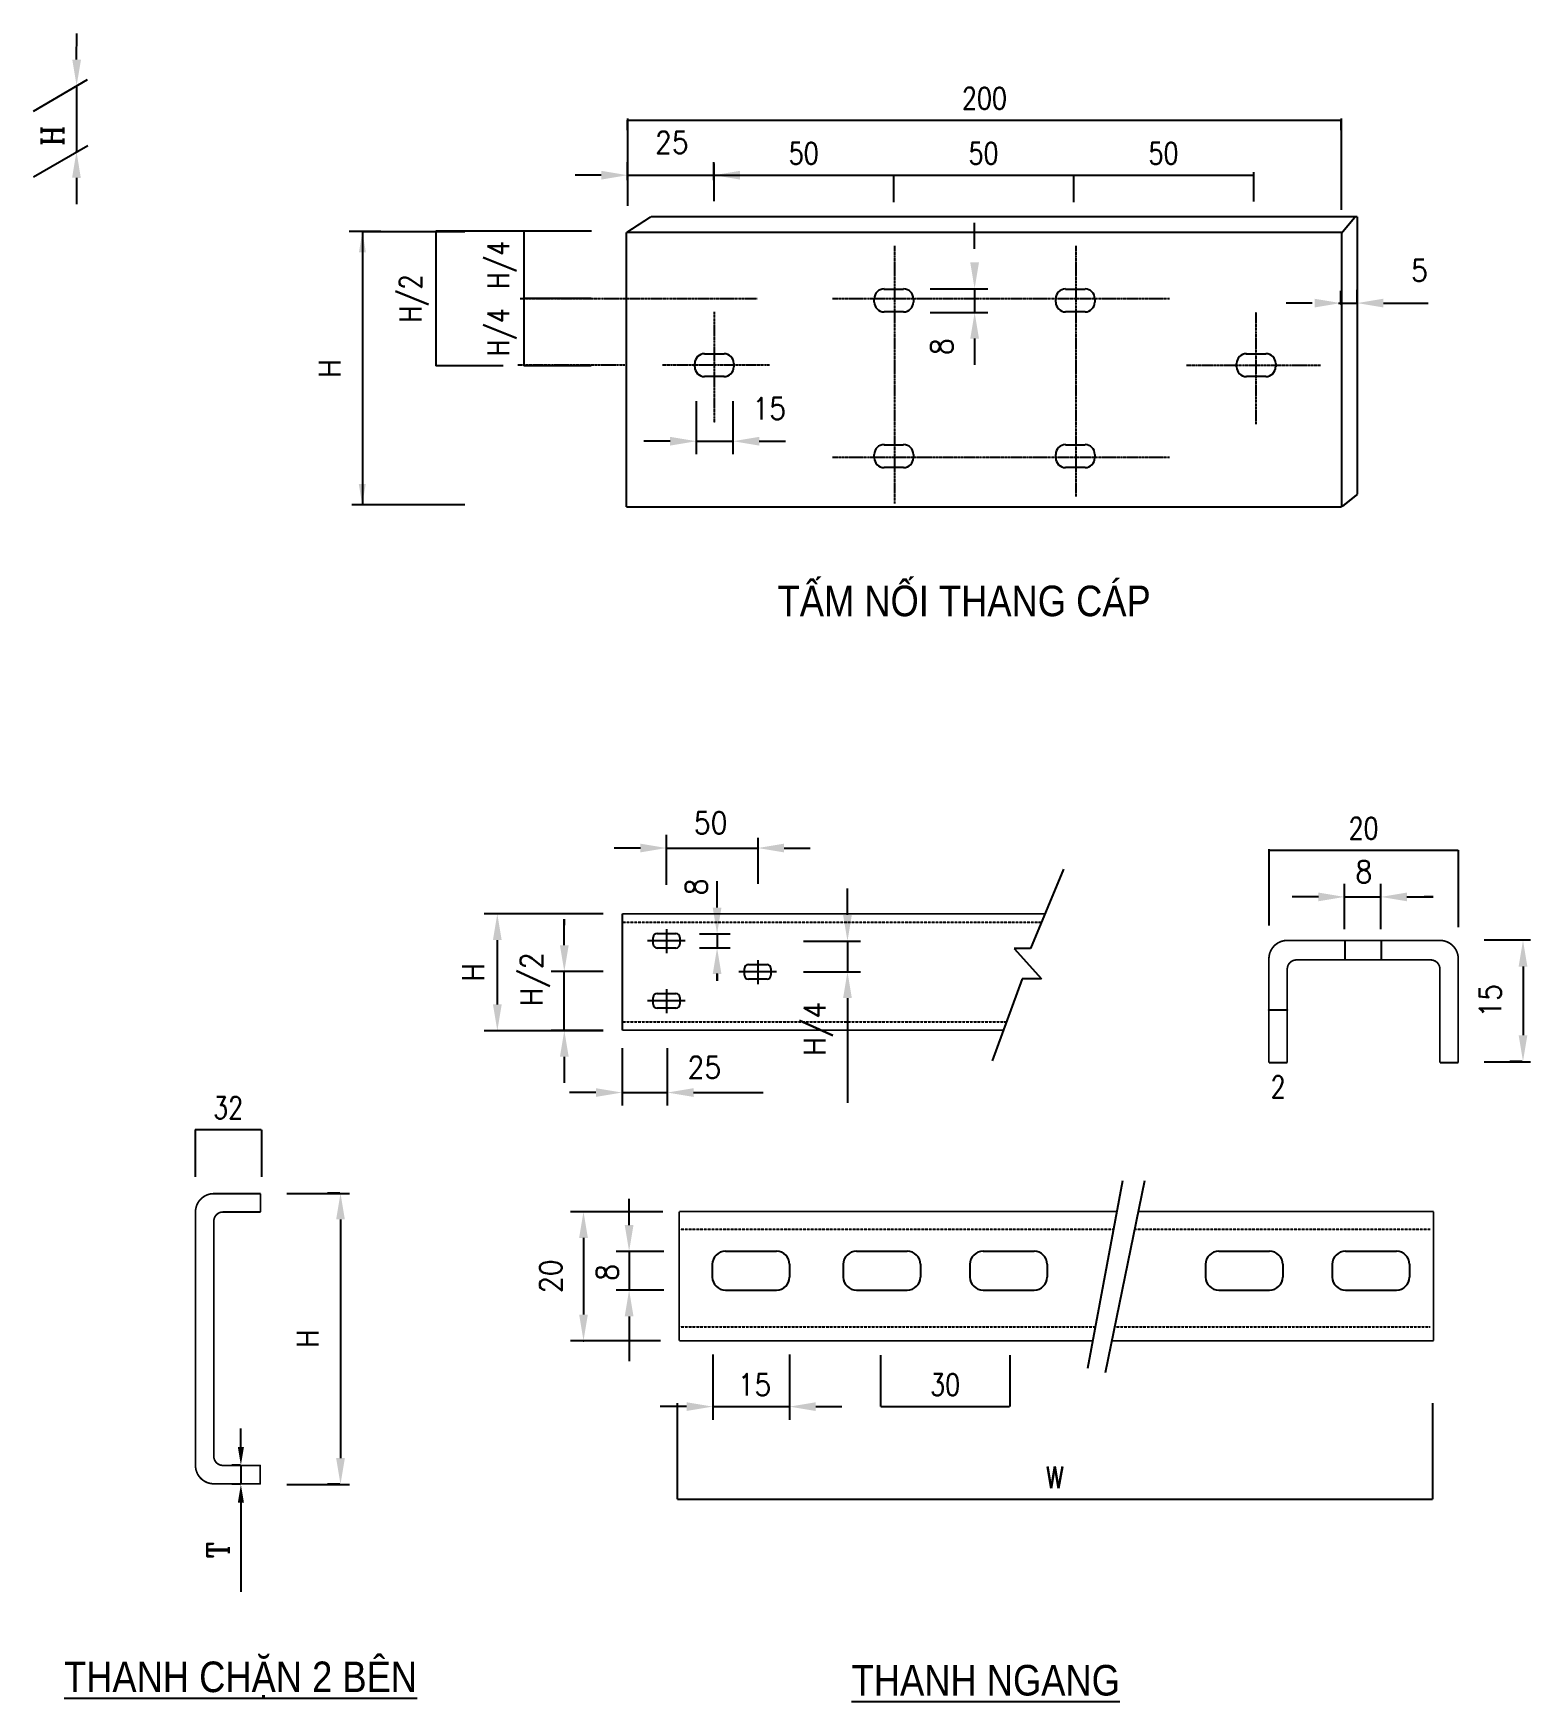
# Model space of a CAD drawing. Extents: x -5343388 to 7033982, y -486386 to 188356.
# Drawn here: x 483608 to 500747, y -76908 to -57811 of the extents above; entities that cross this region are included whole.
import ezdxf
from ezdxf.enums import TextEntityAlignment as Align

# ---------------------------------------------------------------- set-up
doc = ezdxf.new("R2010")
doc.units = 0
doc.header["$MEASUREMENT"] = 0
doc.linetypes.add('CENTER', pattern=[2, 1.25, -0.25, 0.25, -0.25])
doc.linetypes.add('DASHED', pattern=[0.75, 0.5, -0.25])
for name, color, linetype in [('BTEXT', 5, 'Continuous'), ('Dim', 9, 'Continuous'), ('E-Text @ 1', 3, 'Continuous'), ('TRAYS', 6, 'Continuous')]:
    doc.layers.add(name, color=color, linetype=linetype)
doc.styles.add('ROMANC', font='ROMANC.shx')
doc.styles.add('ROMANS', font='romans.shx', dxfattribs={"width": 0.8, "height": 250, "bigfont": 'vns.shx'})
doc.styles.add('TEXT1', font='', dxfattribs={"width": 0.85, "height": 200})
doc.styles.get('TEXT1').set_extended_font_data('.VnArialH')
doc.dimstyles.new('KT-ARROW', dxfattribs={"dimtxt": 2.5, "dimasz": 2, "dimexe": 1, "dimexo": 0.0625, "dimgap": 0.09, "dimtad": 0, "dimdec": 4, "dimzin": 0, "dimdsep": 46, "dimtxsty": 'ROMANS', "dimcen": 0.09, "dimadec": 0, "dimazin": 0, "dimtfac": 1, "dimtdec": 4, "dimtmove": 2, "dimatfit": 3, "dimfxl": 1, "dimtvp": 1, "dimtolj": 1, "dimtzin": 0, "dimarcsym": 0})

# ---------------------------------------------------------------- blocks, each defined once
blk = doc.blocks.new('*D185')
at = {"layer": 'DEFPOINTS', "color": 0, "transparency": 16777216}
for p in [(497751, -67162), (499919, -67162), (499919, -67162)]:
    blk.add_point(p, dxfattribs=at)
at = {"layer": 'Dim', "color": 0, "lineweight": -2, "transparency": 16777216}
for p, q in [((497751, -67162), (497751, -67161)), ((497753, -67162), (499917, -67162)), ((499919, -67162), (499919, -67161))]:
    blk.add_line(p, q, dxfattribs=at)
at = {"layer": 'Dim', "color": 0, "transparency": 16777216}
for points in [[(497753, -67161), (497753, -67162), (497751, -67162)], [(499917, -67161), (499917, -67162), (499919, -67162)]]:
    blk.add_solid(points, dxfattribs=at)
at = {"layer": 'Dim', "color": 0, "transparency": 16777216, "insert": (498835, -66912), "char_height": 250, "attachment_point": 5, "style": 'ROMANS'}
blk.add_mtext('\\A1;20', dxfattribs=at)
blk = doc.blocks.new('*D186')
at = {"layer": 'DEFPOINTS', "color": 0, "transparency": 16777216}
for p in [(497751, -68991), (497751, -68991), (497963, -68991)]:
    blk.add_point(p, dxfattribs=at)
at = {"layer": 'Dim', "color": 0, "lineweight": -2, "transparency": 16777216}
for p, q in [((497751, -68991), (497751, -68990)), ((497961, -68991), (497753, -68991)), ((497963, -68991), (497963, -68990))]:
    blk.add_line(p, q, dxfattribs=at)
at = {"layer": 'Dim', "color": 0, "transparency": 16777216}
for points in [[(497753, -68991), (497753, -68991), (497751, -68991)], [(497961, -68991), (497961, -68991), (497963, -68991)]]:
    blk.add_solid(points, dxfattribs=at)
at = {"layer": 'Dim', "color": 0, "transparency": 16777216, "insert": (497857, -69871), "char_height": 250, "attachment_point": 5, "style": 'ROMANS'}
blk.add_mtext('\\A1;2', dxfattribs=at)
blk = doc.blocks.new('*D187')
at = {"layer": 'DEFPOINTS', "color": 0, "transparency": 16777216}
for p in [(485458, -70360), (486218, -70360), (486218, -70360)]:
    blk.add_point(p, dxfattribs=at)
at = {"layer": 'Dim', "color": 0, "lineweight": -2, "transparency": 16777216}
for p, q in [((485458, -70360), (485458, -70359)), ((485460, -70360), (486216, -70360)), ((486218, -70360), (486218, -70359))]:
    blk.add_line(p, q, dxfattribs=at)
at = {"layer": 'Dim', "color": 0, "transparency": 16777216}
for points in [[(485460, -70360), (485460, -70360), (485458, -70360)], [(486216, -70360), (486216, -70360), (486218, -70360)]]:
    blk.add_solid(points, dxfattribs=at)
at = {"layer": 'Dim', "color": 0, "transparency": 16777216, "insert": (485838, -70110), "char_height": 250, "attachment_point": 5, "style": 'ROMANS'}
blk.add_mtext('\\A1;32', dxfattribs=at)
blk = doc.blocks.new('*D191')
at = {"color": 0, "linetype": 'ByBlock', "lineweight": -2, "transparency": 16777216}
for p, q in [((493306, -72941), (493306, -73530)), ((494784, -72941), (494784, -73530)), ((493308, -73529), (494782, -73529))]:
    blk.add_line(p, q, dxfattribs=at)
at = {"color": 0, "linetype": 'ByBlock', "transparency": 16777216}
for points in [[(493308, -73529), (493308, -73530), (493306, -73529)], [(494782, -73529), (494782, -73530), (494784, -73529)]]:
    blk.add_solid(points, dxfattribs=at)
at = {"layer": 'DEFPOINTS', "color": 0, "linetype": 'ByBlock', "transparency": 16777216}
for p in [(493306, -72941), (494784, -72941), (494784, -73529)]:
    blk.add_point(p, dxfattribs=at)
at = {"color": 0, "linetype": 'ByBlock', "transparency": 16777216, "insert": (494045, -73279), "char_height": 250, "attachment_point": 5, "style": 'ROMANS'}
blk.add_mtext('\\A1;30', dxfattribs=at)
blk = doc.blocks.new('*D192')
at = {"layer": 'DEFPOINTS', "color": 0, "transparency": 16777216}
for p in [(490978, -73492), (499624, -73492), (499624, -74591)]:
    blk.add_point(p, dxfattribs=at)
at = {"layer": 'TRAYS', "color": 0, "lineweight": -2, "transparency": 16777216}
for p, q in [((490978, -73492), (490978, -74592)), ((499624, -73492), (499624, -74592)), ((490980, -74591), (499622, -74591))]:
    blk.add_line(p, q, dxfattribs=at)
at = {"layer": 'TRAYS', "color": 0, "transparency": 16777216}
for points in [[(490980, -74591), (490980, -74592), (490978, -74591)], [(499622, -74591), (499622, -74592), (499624, -74591)]]:
    blk.add_solid(points, dxfattribs=at)
at = {"layer": 'TRAYS', "color": 0, "transparency": 16777216, "insert": (495301, -74341), "char_height": 250, "attachment_point": 5, "style": 'ROMANS'}
blk.add_mtext('\\A1;W', dxfattribs=at)
blk = doc.blocks.new('*D196')
at = {"layer": 'BTEXT', "color": 0, "lineweight": -2, "transparency": 16777216}
for p, q in [((490411, -58920), (490411, -58803)), ((490413, -58804), (498578, -58804)), ((498580, -58920), (498580, -58803))]:
    blk.add_line(p, q, dxfattribs=at)
at = {"layer": 'BTEXT', "color": 0, "transparency": 16777216}
for points in [[(490413, -58804), (490413, -58805), (490411, -58804)], [(498578, -58804), (498578, -58805), (498580, -58804)]]:
    blk.add_solid(points, dxfattribs=at)
at = {"layer": 'DEFPOINTS', "color": 0, "transparency": 16777216}
for p in [(498580, -58804), (490411, -58920), (498580, -58920)]:
    blk.add_point(p, dxfattribs=at)
at = {"layer": 'BTEXT', "color": 0, "transparency": 16777216, "insert": (494495, -58554), "char_height": 250, "attachment_point": 5, "style": 'ROMANS'}
blk.add_mtext('\\A1;200', dxfattribs=at)
blk = doc.blocks.new('*D197')
at = {"layer": 'BTEXT', "color": 0, "lineweight": -2, "transparency": 16777216}
for p, q in [((491396, -59435), (491396, -59434)), ((491398, -59435), (493454, -59435)), ((493456, -59435), (493456, -59434))]:
    blk.add_line(p, q, dxfattribs=at)
at = {"layer": 'BTEXT', "color": 0, "transparency": 16777216}
for points in [[(491398, -59434), (491398, -59435), (491396, -59435)], [(493454, -59434), (493454, -59435), (493456, -59435)]]:
    blk.add_solid(points, dxfattribs=at)
at = {"layer": 'DEFPOINTS', "color": 0, "transparency": 16777216}
for p in [(491396, -59435), (493456, -59435), (493456, -59435)]:
    blk.add_point(p, dxfattribs=at)
at = {"layer": 'BTEXT', "color": 0, "transparency": 16777216, "insert": (492426, -59185), "char_height": 250, "attachment_point": 5, "style": 'ROMANS'}
blk.add_mtext('\\A1;50', dxfattribs=at)
blk = doc.blocks.new('*D198')
at = {"layer": 'BTEXT', "color": 0, "lineweight": -2, "transparency": 16777216}
for p, q in [((493456, -59435), (493456, -59434)), ((493458, -59435), (495513, -59435)), ((495515, -59435), (495515, -59434))]:
    blk.add_line(p, q, dxfattribs=at)
at = {"layer": 'BTEXT', "color": 0, "transparency": 16777216}
for points in [[(493458, -59434), (493458, -59435), (493456, -59435)], [(495513, -59434), (495513, -59435), (495515, -59435)]]:
    blk.add_solid(points, dxfattribs=at)
at = {"layer": 'DEFPOINTS', "color": 0, "transparency": 16777216}
for p in [(493456, -59435), (495515, -59435), (495515, -59435)]:
    blk.add_point(p, dxfattribs=at)
at = {"layer": 'BTEXT', "color": 0, "transparency": 16777216, "insert": (494485, -59185), "char_height": 250, "attachment_point": 5, "style": 'ROMANS'}
blk.add_mtext('\\A1;50', dxfattribs=at)
blk = doc.blocks.new('*D199')
at = {"layer": 'BTEXT', "color": 0, "lineweight": -2, "transparency": 16777216}
for p, q in [((495515, -59435), (495515, -59434)), ((495517, -59435), (497573, -59435)), ((497575, -59435), (497575, -59434))]:
    blk.add_line(p, q, dxfattribs=at)
at = {"layer": 'BTEXT', "color": 0, "transparency": 16777216}
for points in [[(495517, -59434), (495517, -59435), (495515, -59435)], [(497573, -59434), (497573, -59435), (497575, -59435)]]:
    blk.add_solid(points, dxfattribs=at)
at = {"layer": 'DEFPOINTS', "color": 0, "transparency": 16777216}
for p in [(495515, -59435), (497575, -59435), (497575, -59435)]:
    blk.add_point(p, dxfattribs=at)
at = {"layer": 'BTEXT', "color": 0, "transparency": 16777216, "insert": (496545, -59185), "char_height": 250, "attachment_point": 5, "style": 'ROMANS'}
blk.add_mtext('\\A1;50', dxfattribs=at)
blk = doc.blocks.new('*D200')
at = {"color": 0, "linetype": 'ByBlock', "lineweight": -2, "transparency": 16777216}
for p, q in [((489998, -60075), (488215, -60075)), ((488216, -60077), (488216, -61615)), ((488987, -61617), (488215, -61617))]:
    blk.add_line(p, q, dxfattribs=at)
at = {"color": 0, "linetype": 'ByBlock', "transparency": 16777216}
for points in [[(488216, -60077), (488217, -60077), (488216, -60075)], [(488216, -61615), (488217, -61615), (488216, -61617)]]:
    blk.add_solid(points, dxfattribs=at)
at = {"layer": 'DEFPOINTS', "color": 0, "linetype": 'ByBlock', "transparency": 16777216}
for p in [(489998, -60075), (488216, -61617), (488987, -61617)]:
    blk.add_point(p, dxfattribs=at)
at = {"color": 0, "linetype": 'ByBlock', "transparency": 16777216, "insert": (487966, -60846), "char_height": 250, "attachment_point": 5, "rotation": 90, "style": 'ROMANS'}
blk.add_mtext('\\A1;H/2', dxfattribs=at)
blk = doc.blocks.new('*D201')
at = {"color": 0, "linetype": 'ByBlock', "lineweight": -2, "transparency": 16777216}
for p, q in [((489994, -60846), (489222, -60846)), ((489223, -60848), (489223, -61615)), ((489994, -61617), (489222, -61617))]:
    blk.add_line(p, q, dxfattribs=at)
at = {"color": 0, "linetype": 'ByBlock', "transparency": 16777216}
for points in [[(489223, -60848), (489223, -60848), (489223, -60846)], [(489223, -61615), (489223, -61615), (489223, -61617)]]:
    blk.add_solid(points, dxfattribs=at)
at = {"layer": 'DEFPOINTS', "color": 0, "linetype": 'ByBlock', "transparency": 16777216}
for p in [(489994, -60846), (489223, -61617), (489994, -61617)]:
    blk.add_point(p, dxfattribs=at)
at = {"color": 0, "linetype": 'ByBlock', "transparency": 16777216, "insert": (488973, -61232), "char_height": 250, "attachment_point": 5, "rotation": 90, "style": 'ROMANS'}
blk.add_mtext('\\A1;H/4', dxfattribs=at)
blk = doc.blocks.new('*D202')
at = {"color": 0, "linetype": 'ByBlock', "lineweight": -2, "transparency": 16777216}
for p, q in [((489994, -60075), (489222, -60075)), ((489223, -60077), (489223, -60844)), ((489994, -60846), (489222, -60846))]:
    blk.add_line(p, q, dxfattribs=at)
at = {"color": 0, "linetype": 'ByBlock', "transparency": 16777216}
for points in [[(489223, -60077), (489223, -60077), (489223, -60075)], [(489223, -60844), (489223, -60844), (489223, -60846)]]:
    blk.add_solid(points, dxfattribs=at)
at = {"layer": 'DEFPOINTS', "color": 0, "linetype": 'ByBlock', "transparency": 16777216}
for p in [(489994, -60075), (489223, -60846), (489994, -60846)]:
    blk.add_point(p, dxfattribs=at)
at = {"color": 0, "linetype": 'ByBlock', "transparency": 16777216, "insert": (488973, -60461), "char_height": 250, "attachment_point": 5, "rotation": 90, "style": 'ROMANS'}
blk.add_mtext('\\A1;H/4', dxfattribs=at)

msp = doc.modelspace()

# ---------------------------------------------------------------- linework, layer by layer
at = {"color": 7, "linetype": 'ByBlock'}
for p, q in [((484103.72967, -58111.0642), (484104.24669, -57811.06465)), ((484103.21264, -58411.06376), (484101.9136, -59164.81376)), ((490409.16002, -59491.21388), (490409.16002, -59284.58888)), ((491396.16002, -59491.21388), (491396.16002, -59284.58888)), ((484101.39657, -59464.81331), (484100.87954, -59764.81287)), ((490109.16002, -59434.58888), (489809.16002, -59434.58888)), ((490409.16002, -59434.58888), (491396.16002, -59434.58888)), ((491696.16002, -59434.58888), (491996.16002, -59434.58888)), ((491996.16002, -59434.58888), (492616.80287, -59434.58888))]:
    msp.add_line(p, q, dxfattribs=at)
at = {"color": 0, "linetype": 'ByBlock'}
for p, q in [((487585.61151, -60078.17374), (487224.89766, -60078.17374)), ((487374.89766, -60078.17374), (487374.89766, -63204.17374)), ((487388.39766, -60078.17374), (488547.89766, -60078.17374)), ((488901.52266, -60076.67374), (488760.89766, -60076.67374)), ((494382.66002, -60279.17374), (494382.66002, -59979.17374)), ((493873.03502, -60733.67374), (494532.66002, -60733.67374)), ((494382.66002, -60733.67374), (494382.66002, -61005.17374)), ((498248.16002, -60898.67374), (497948.16002, -60898.67374)), ((498548.16002, -60898.67374), (498761.16002, -60898.67374)), ((498573.06753, -60897.59564), (498573.06753, -60756.97064)), ((498761.16002, -60889.29874), (498761.16002, -60748.67374)), ((499061.16002, -60898.67374), (499361.16002, -60898.67374)), ((499361.16002, -60898.67374), (499574.66002, -60898.67374)), ((493873.03502, -61005.17374), (494532.66002, -61005.17374)), ((494382.66002, -61305.17374), (494382.66002, -61605.17374)), ((491196.66002, -62019.54874), (491196.66002, -62629.67374)), ((491616.66002, -62019.54874), (491616.66002, -62629.67374)), ((490896.66002, -62479.67374), (490596.66002, -62479.67374)), ((491196.66002, -62479.67374), (491616.66002, -62479.67374)), ((491916.66002, -62479.67374), (492216.66002, -62479.67374)), ((487365.52266, -63208.67374), (487253.02266, -63208.67374)), ((487334.39766, -63204.17374), (488547.89766, -63204.17374)), ((490857.11038, -67556.25339), (490857.11038, -66986.62839)), ((491901.11038, -67018.50339), (491901.11038, -67546.12839)), ((490557.11038, -67136.62839), (490257.11038, -67136.62839)), ((490857.11038, -67136.62839), (491901.11038, -67136.62839)), ((492201.11038, -67136.62839), (492501.11038, -67136.62839)), ((491434.61038, -67817.62839), (491434.61038, -67517.62839)), ((492927.11038, -67901.62839), (492927.11038, -67601.62839)), ((498617.29359, -68066.25339), (498617.29359, -67546.12839)), ((499031.29359, -68066.25339), (499031.29359, -67546.12839)), ((498317.29359, -67696.12839), (498017.29359, -67696.12839)), ((498617.29359, -67696.12839), (499031.29359, -67696.12839)), ((499331.29359, -67696.12839), (499631.29359, -67696.12839)), ((499631.29359, -67696.12839), (499528.29359, -67696.12839)), ((490131.11038, -67889.62839), (488769.11038, -67889.62839)), ((489685.61038, -68249.62839), (489685.61038, -67949.62839)), ((489685.61038, -67949.62839), (489685.61038, -68020.19981)), ((491233.98538, -68117.62839), (491584.61038, -68117.62839)), ((491434.61038, -68117.62839), (491434.61038, -68278.12839)), ((488919.11038, -68189.62839), (488919.11038, -68927.62839)), ((491233.98538, -68278.12839), (491584.61038, -68278.12839)), ((492424.98538, -68201.62839), (493077.11038, -68201.62839)), ((492927.11038, -68201.62839), (492927.11038, -68554.12839)), ((500650.46859, -68193.07839), (500509.84359, -68193.07839)), ((490131.11038, -68549.62839), (489535.61038, -68549.62839)), ((489685.61038, -69226.12839), (489685.61038, -68549.62839)), ((492424.98538, -68554.12839), (493077.11038, -68554.12839)), ((500659.84359, -68493.07839), (500659.84359, -69278.77839)), ((491434.61038, -68656.12839), (491434.61038, -68574.12839)), ((491434.61038, -68578.12839), (491434.61038, -68656.12839)), ((492927.11038, -68854.12839), (492927.11038, -69154.12839)), ((490131.11038, -69227.62839), (488769.11038, -69227.62839)), ((490131.11038, -69226.12839), (489535.61038, -69226.12839)), ((492927.11038, -69154.12839), (492927.11038, -70053.34267)), ((490347.11038, -69427.50339), (490347.11038, -70085.62839)), ((490864.61038, -69427.50339), (490864.61038, -70085.62839)), ((489685.61038, -69526.12839), (489685.61038, -69826.12839)), ((500650.46859, -69578.77839), (500509.84359, -69578.77839)), ((490047.11038, -69935.62839), (489747.11038, -69935.62839)), ((490347.11038, -69935.62839), (490864.61038, -69935.62839)), ((491164.61038, -69935.62839), (491464.61038, -69935.62839)), ((491464.61038, -69935.62839), (491963.82466, -69935.62839)), ((487114.53814, -71088.74287), (486973.91314, -71088.74287)), ((490427.56585, -71453.39193), (490427.56585, -71153.39193)), ((487123.91314, -71388.74287), (487123.91314, -74119.34287)), ((490814.19085, -71300.39193), (489755.56585, -71300.39193)), ((489905.56585, -71600.39193), (489905.56585, -72476.39193)), ((490824.69085, -71753.39193), (490277.56585, -71753.39193)), ((490427.56585, -71753.39193), (490427.56585, -72197.39193)), ((490824.69085, -72197.39193), (490277.56585, -72197.39193)), ((490427.56585, -72497.39193), (490427.56585, -72797.39193)), ((490785.69085, -72776.39193), (489755.56585, -72776.39193)), ((490427.56585, -72797.39193), (490427.56585, -73010.89193)), ((491384.56585, -72932.76693), (491384.56585, -73680.89193)), ((492263.56585, -72932.76693), (492263.56585, -73680.89193)), ((491084.56585, -73530.89193), (490784.56585, -73530.89193)), ((491384.56585, -73530.89193), (492263.56585, -73530.89193)), ((492563.56585, -73530.89193), (492863.56585, -73530.89193)), ((485983.61314, -73991.99287), (485983.61314, -73781.99287)), ((487114.53814, -74419.34287), (486973.91314, -74419.34287)), ((485983.61314, -74630.39287), (485983.61314, -74840.39287)), ((485983.61314, -74840.39287), (485983.61314, -75649.84287))]:
    msp.add_line(p, q, dxfattribs=at)
at = {"color": 6, "linetype": 'ByBlock'}
for p, q in [((485977.05064, -74201.99287), (485878.61314, -74201.99287)), ((485983.61314, -74201.99287), (485983.61314, -74420.39287)), ((485977.05064, -74420.39287), (485878.61314, -74420.39287))]:
    msp.add_line(p, q, dxfattribs=at)
at = {"color": 7, "linetype": 'ByBlock'}
msp.add_point((484101.9136, -59164.81376), dxfattribs=at)
at = {"color": 0, "linetype": 'ByBlock'}
for p in [(498573.06753, -60906.97064), (498761.16002, -60898.67374), (498761.16002, -60898.67374), (489905.56585, -72776.39193)]:
    msp.add_point(p, dxfattribs=at)
at = {"color": 7, "linetype": 'ByBlock'}
for points in [[(484053.72974, -58110.97803), (484153.72959, -58111.15038), (484103.21264, -58411.06376)], [(484051.39664, -59464.72714), (484151.39649, -59464.89948), (484101.9136, -59164.81376)], [(490109.16002, -59384.58888), (490109.16002, -59484.58888), (490409.16002, -59434.58888)], [(491696.16002, -59384.58888), (491696.16002, -59484.58888), (491396.16002, -59434.58888)]]:
    msp.add_solid(points, dxfattribs=at)
at = {"color": 0, "linetype": 'ByBlock'}
for points in [[(487334.89766, -60318.17374), (487414.89766, -60318.17374), (487374.89766, -60078.17374)], [(494332.66002, -60433.67374), (494432.66002, -60433.67374), (494382.66002, -60733.67374)], [(498273.06753, -60848.67374), (498273.06753, -60948.67374), (498573.06753, -60898.67374)], [(499061.16002, -60848.67374), (499061.16002, -60948.67374), (498761.16002, -60898.67374)], [(494332.66002, -61305.17374), (494432.66002, -61305.17374), (494382.66002, -61005.17374)], [(490896.66002, -62429.67374), (490896.66002, -62529.67374), (491196.66002, -62479.67374)], [(491916.66002, -62429.67374), (491916.66002, -62529.67374), (491616.66002, -62479.67374)], [(487333.02266, -62968.67374), (487413.02266, -62968.67374), (487373.02266, -63208.67374)], [(490557.11038, -67086.62839), (490557.11038, -67186.62839), (490857.11038, -67136.62839)], [(492201.11038, -67086.62839), (492201.11038, -67186.62839), (491901.11038, -67136.62839)], [(498317.29359, -67646.12839), (498317.29359, -67746.12839), (498617.29359, -67696.12839)], [(499331.29359, -67646.12839), (499331.29359, -67746.12839), (499031.29359, -67696.12839)], [(488869.11038, -68189.62839), (488969.11038, -68189.62839), (488919.11038, -67889.62839)], [(491384.61038, -67817.62839), (491484.61038, -67817.62839), (491434.61038, -68117.62839)], [(492877.11038, -67901.62839), (492977.11038, -67901.62839), (492927.11038, -68201.62839)], [(489635.61038, -68249.62839), (489735.61038, -68249.62839), (489685.61038, -68549.62839)], [(491384.61038, -68578.12839), (491484.61038, -68578.12839), (491434.61038, -68278.12839)], [(500609.84359, -68493.07839), (500709.84359, -68493.07839), (500659.84359, -68193.07839)], [(492877.11038, -68854.12839), (492977.11038, -68854.12839), (492927.11038, -68554.12839)], [(488869.11038, -68927.62839), (488969.11038, -68927.62839), (488919.11038, -69227.62839)], [(489635.61038, -69526.12839), (489735.61038, -69526.12839), (489685.61038, -69226.12839)], [(500609.84359, -69278.77839), (500709.84359, -69278.77839), (500659.84359, -69578.77839)], [(490047.11038, -69885.62839), (490047.11038, -69985.62839), (490347.11038, -69935.62839)], [(491164.61038, -69885.62839), (491164.61038, -69985.62839), (490864.61038, -69935.62839)], [(487073.91314, -71388.74287), (487173.91314, -71388.74287), (487123.91314, -71088.74287)], [(489855.56585, -71600.39193), (489955.56585, -71600.39193), (489905.56585, -71300.39193)], [(490377.56585, -71453.39193), (490477.56585, -71453.39193), (490427.56585, -71753.39193)], [(490377.56585, -72497.39193), (490477.56585, -72497.39193), (490427.56585, -72197.39193)], [(489855.56585, -72476.39193), (489955.56585, -72476.39193), (489905.56585, -72776.39193)], [(491084.56585, -73480.89193), (491084.56585, -73580.89193), (491384.56585, -73530.89193)], [(492563.56585, -73480.89193), (492563.56585, -73580.89193), (492263.56585, -73530.89193)], [(485948.61314, -73991.99287), (486018.61314, -73991.99287), (485983.61314, -74201.99287)], [(487073.91314, -74119.34287), (487173.91314, -74119.34287), (487123.91314, -74419.34287)], [(485948.61314, -74630.39287), (486018.61314, -74630.39287), (485983.61314, -74420.39287)]]:
    msp.add_solid(points, dxfattribs=at)
at = {"layer": 'BTEXT', "color": 7}
for p, q in [((490410.66002, -58786.3653), (490410.66002, -59784.11385)), ((498579.66002, -58785.86341), (498579.66002, -59829.86341)), ((491396.16002, -59302.58888), (491396.16002, -59730.08888)), ((493455.66002, -59433.08888), (493455.66002, -59743.58888)), ((495515.16002, -59433.08888), (495515.16002, -59743.58888)), ((497576.16002, -59400.08888), (497576.16002, -59736.08888))]:
    msp.add_line(p, q, dxfattribs=at)
at = {"layer": 'Dim'}
for p, q in [((497751.34359, -67151.32839), (497751.34359, -68024.02839)), ((499918.54359, -67161.82839), (499918.54359, -68042.02839)), ((500746.99359, -68193.07839), (500216.74359, -68193.07839)), ((500746.99359, -69588.22839), (500216.74359, -69588.22839)), ((485458.61314, -70361.09287), (485458.61314, -70901.84287)), ((486218.81314, -70361.09287), (486218.81314, -70901.84287)), ((486510.71314, -71091.89287), (487226.81314, -71091.89287)), ((486510.71314, -74421.44287), (487226.81314, -74421.44287))]:
    msp.add_line(p, q, dxfattribs=at)
at = {"layer": 'Dim', "color": 6, "const_width": 19.5}
for points in [[(497961.34359, -68194.12839, 0.4142135624), (497751.34359, -68404.12839, 0.4142135624)], [(499918.54359, -68404.12839, 0.4142135624), (499708.54359, -68194.12839, 0.4142135624)], [(498066.34359, -68417.77839, 0.4142135624), (497961.34359, -68522.77839, 0.4142135624)], [(499708.54359, -68522.77839, 0.4142135624), (499603.54359, -68417.77839, 0.4142135624)], [(485673.86314, -71092.94287, 0.4142135624), (485463.86314, -71302.94287, 0.4142135624)], [(485778.86314, -71302.94287, 0.4142135624), (485673.86314, -71407.94287, 0.4142135624)], [(485673.86314, -74099.09287, 0.4142135624), (485778.86314, -74204.09287, 0.4142135624)], [(485463.86314, -74204.09287, 0.4142135624), (485673.86314, -74414.09287, 0.4142135624)]]:
    msp.add_lwpolyline(points, format="xyb", dxfattribs=at)
for points in [[(497961.34359, -68194.12839), (499708.54359, -68194.12839)], [(497751.34359, -68404.12839), (497751.34359, -69593.62839)], [(497961.34359, -68522.77839), (497961.34359, -69593.62839)], [(499603.54359, -68417.77839), (498066.34359, -68417.77839)], [(499708.54359, -68522.77839), (499708.54359, -69593.62839)], [(499918.54359, -68404.12839), (499918.54359, -69593.62839)], [(499919.59359, -68416.72839), (499919.59359, -68417.77839)], [(497751.34359, -69593.62839), (497961.34359, -69593.62839)], [(499708.54359, -69593.62839), (499918.54359, -69593.62839)], [(486210.41314, -71092.94287), (485673.86314, -71092.94287)], [(486209.36314, -71092.94287), (486209.36314, -71303.99287)], [(485463.86314, -71302.94287), (485463.86314, -74204.09287)], [(485673.86314, -71407.94287), (485673.86314, -74099.09287)], [(486210.41314, -71302.94287), (485778.86314, -71302.94287)], [(485778.86314, -74204.09287), (486210.41314, -74204.09287)], [(486203.06314, -74199.89287), (486203.06314, -74419.34287)], [(485673.86314, -74414.09287), (486210.41314, -74414.09287)]]:
    msp.add_lwpolyline(points, dxfattribs=at)
at = {"layer": 'TRAYS', "color": 7}
for p, q in [((483608.27912, -58701.31376), (484229.21933, -58339.81376)), ((483609.57815, -59455.06376), (484230.51837, -59093.56376))]:
    msp.add_line(p, q, dxfattribs=at)
at = {"layer": 'TRAYS', "color": 8, "linetype": 'CENTER'}
for p, q in [((493464.66002, -60244.67374), (493464.66002, -63192.17374)), ((495540.66002, -60244.67374), (495540.66002, -63111.17374)), ((489180.35302, -60846.17374), (491893.6298, -60846.17374)), ((492755.16002, -60846.17374), (496611.66002, -60846.17374)), ((491402.16002, -60997.67374), (491402.16002, -62269.67374)), ((497601.66002, -61000.67374), (497601.66002, -62284.67374)), ((489152.01779, -61606.67374), (490377.51779, -61606.67374)), ((490808.16002, -61606.67374), (492033.66002, -61606.67374)), ((496809.66002, -61609.67374), (498342.66002, -61609.67374)), ((492755.16002, -62664.17374), (496611.66002, -62664.17374))]:
    msp.add_line(p, q, dxfattribs=at)
at = {"layer": 'TRAYS'}
for p, q in [((493233.66002, -60886.67374), (493233.66002, -60849.17374)), ((493343.91002, -60737.42374), (493569.66002, -60737.42374)), ((493681.41002, -60849.17374), (493681.41002, -60886.67374)), ((495311.16002, -60886.67374), (495311.16002, -60849.17374)), ((495421.41002, -60737.42374), (495647.16002, -60737.42374)), ((495758.91002, -60849.17374), (495758.91002, -60886.67374)), ((493568.91002, -60999.17374), (493346.16002, -60999.17374)), ((495646.41002, -60999.17374), (495423.66002, -60999.17374)), ((491288.91002, -61478.42374), (491514.66002, -61478.42374)), ((497491.41002, -61478.42374), (497717.16002, -61478.42374)), ((491178.66002, -61627.67374), (491178.66002, -61590.17374)), ((491626.41002, -61590.17374), (491626.41002, -61627.67374)), ((497381.16002, -61627.67374), (497381.16002, -61590.17374)), ((497828.91002, -61590.17374), (497828.91002, -61627.67374)), ((491513.91002, -61740.17374), (491291.16002, -61740.17374)), ((497716.41002, -61740.17374), (497493.66002, -61740.17374)), ((493233.66002, -62668.67374), (493233.66002, -62631.17374)), ((493343.91002, -62519.42374), (493569.66002, -62519.42374)), ((493681.41002, -62631.17374), (493681.41002, -62668.67374)), ((495311.16002, -62668.67374), (495311.16002, -62631.17374)), ((495421.41002, -62519.42374), (495647.16002, -62519.42374)), ((495758.91002, -62631.17374), (495758.91002, -62668.67374)), ((493568.91002, -62781.17374), (493346.16002, -62781.17374)), ((495646.41002, -62781.17374), (495423.66002, -62781.17374)), ((490704.11038, -68237.62839), (490704.11038, -68159.62839)), ((490749.11038, -68114.62839), (490962.11038, -68114.62839)), ((490855.61038, -68063.62839), (490855.61038, -68341.12839)), ((491007.11038, -68159.62839), (491007.11038, -68237.62839)), ((490639.61038, -68194.12839), (491070.11038, -68194.12839)), ((490962.11038, -68282.62839), (490749.11038, -68282.62839)), ((498618.79359, -68189.62839), (498618.79359, -68423.62839)), ((499034.29359, -68189.62839), (499034.29359, -68423.62839)), ((491683.61038, -68549.62839), (492114.11038, -68549.62839)), ((491748.11038, -68593.12839), (491748.11038, -68515.12839)), ((491793.11038, -68470.12839), (492006.11038, -68470.12839)), ((491899.61038, -68419.12839), (491899.61038, -68696.62839)), ((492051.11038, -68515.12839), (492051.11038, -68593.12839)), ((492006.11038, -68638.12839), (491793.11038, -68638.12839)), ((490639.61038, -68881.12839), (491070.11038, -68881.12839)), ((490704.11038, -68924.62839), (490704.11038, -68846.62839)), ((490749.11038, -68801.62839), (490962.11038, -68801.62839)), ((490855.61038, -68750.62839), (490855.61038, -69028.12839)), ((491007.11038, -68846.62839), (491007.11038, -68924.62839)), ((490962.11038, -68969.62839), (490749.11038, -68969.62839)), ((491530.06585, -71751.89193), (492113.56585, -71751.89193)), ((493028.56585, -71751.89193), (493612.06585, -71751.89193)), ((494479.06585, -71751.89193), (495062.56585, -71751.89193)), ((497176.06585, -71751.89193), (497759.56585, -71751.89193)), ((498626.56585, -71751.89193), (499210.06585, -71751.89193)), ((491380.06585, -71901.89193), (491380.06585, -72047.39193)), ((492263.56585, -71901.89193), (492263.56585, -72047.39193)), ((492878.56585, -71901.89193), (492878.56585, -72047.39193)), ((493762.06585, -71901.89193), (493762.06585, -72047.39193)), ((494329.06585, -71901.89193), (494329.06585, -72047.39193)), ((495212.56585, -71901.89193), (495212.56585, -72047.39193)), ((497026.06585, -71901.89193), (497026.06585, -72047.39193)), ((497909.56585, -71901.89193), (497909.56585, -72047.39193)), ((498476.56585, -71901.89193), (498476.56585, -72047.39193)), ((499360.06585, -71901.89193), (499360.06585, -72047.39193)), ((491530.06585, -72197.39193), (492113.56585, -72197.39193)), ((493028.56585, -72197.39193), (493612.06585, -72197.39193)), ((494479.06585, -72197.39193), (495062.56585, -72197.39193)), ((497176.06585, -72197.39193), (497759.56585, -72197.39193)), ((498626.56585, -72197.39193), (499210.06585, -72197.39193))]:
    msp.add_line(p, q, dxfattribs=at)
at = {"layer": 'TRAYS', "color": 8}
for p, q in [((495399.11038, -67378.12839), (495022.61038, -68287.12839)), ((495022.61038, -68287.12839), (494833.61038, -68287.12839)), ((494833.61038, -68287.12839), (495147.11038, -68632.12839)), ((494928.11038, -68632.12839), (494583.11038, -69574.12839)), ((495147.11038, -68632.12839), (494928.11038, -68632.12839)), ((496075.06585, -70946.39193), (495676.06585, -73094.39193)), ((496325.56585, -70946.39193), (495875.56585, -73143.89193))]:
    msp.add_line(p, q, dxfattribs=at)
at = {"layer": 'TRAYS', "linetype": 'DASHED'}
for p, q in [((490350.11038, -67985.62839), (495147.48909, -67985.62839)), ((490350.11038, -69125.62839), (494747.36993, -69125.62839)), ((491000.56585, -71498.39193), (495973.5875, -71498.39193)), ((496215.88155, -71498.39193), (499598.56585, -71498.39193)), ((491000.56585, -72615.89193), (495764.94923, -72615.89193)), ((495983.68872, -72615.89193), (499598.56585, -72615.89193))]:
    msp.add_line(p, q, dxfattribs=at)
at = {"layer": 'TRAYS'}
for points, const_width in [([(490399.42273, -60090.17374), (490677.05657, -59910.17374)], 22.5), ([(498588.66002, -60091.67374), (498746.16002, -59902.67374)], 22.5), ([(498764.16002, -63087.77374), (498764.16002, -59910.17374)], 22.5), ([(490394.16002, -60090.17374), (490394.16002, -63234.17374)], 22.5), ([(498584.16002, -60090.17374), (490394.16002, -60090.17374)], 22.5), ([(498584.16002, -63234.17374), (498584.16002, -60090.17374)], 22.5), ([(498588.66002, -63228.17374), (498764.16002, -63087.77374)], 22.5), ([(490394.16002, -63234.17374), (498584.16002, -63234.17374)], 22.5), ([(490350.11038, -67889.62839), (490350.11038, -69223.12839)], 19.5), ([(490350.11038, -67889.62839), (495187.25147, -67889.62839)], 19.5), ([(490350.11038, -69223.12839), (494711.66133, -69223.12839)], 19.5), ([(491000.56585, -72776.39193), (491000.56585, -71298.89193)], 19.5), ([(491000.56585, -71298.89193), (491779.06585, -71298.89193)], 19.5), ([(491000.56585, -71298.89193), (496009.5875, -71298.89193)], 19.5), ([(496253.38155, -71298.89193), (499636.06585, -71298.89193)], 19.5), ([(499636.06585, -71298.89193), (499636.06585, -72776.39193)], 19.5), ([(495735.13568, -72776.39193), (491000.56585, -72776.39193)], 19.5), ([(499636.06585, -72776.39193), (495950.82182, -72776.39193)], 19.5)]:
    msp.add_lwpolyline(points, dxfattribs=dict(at, const_width=const_width))
at = {"layer": 'TRAYS', "color": 6, "const_width": 22.5}
msp.add_lwpolyline([(498764.16002, -59910.17374), (490677.05657, -59910.17374)], dxfattribs=at)
at = {"layer": 'TRAYS'}
for centre, radius, start, end in [((493346.16002, -60849.17374), 112.5, 90, 180), ((493346.16002, -60886.67374), 112.5, 180, 270), ((493568.91002, -60849.17374), 112.5, 0, 90), ((493568.91002, -60886.67374), 112.5, 270, 0), ((495423.66002, -60849.17374), 112.5, 90, 180), ((495423.66002, -60886.67374), 112.5, 180, 270), ((495646.41002, -60849.17374), 112.5, 0, 90), ((495646.41002, -60886.67374), 112.5, 270, 0), ((491291.16002, -61590.17374), 112.5, 90, 180), ((491513.91002, -61590.17374), 112.5, 0, 90), ((497493.66002, -61590.17374), 112.5, 90, 180), ((497716.41002, -61590.17374), 112.5, 0, 90), ((491291.16002, -61627.67374), 112.5, 180, 270), ((491513.16002, -61627.67374), 112.5, 270, 0), ((497493.66002, -61627.67374), 112.5, 180, 270), ((497715.66002, -61627.67374), 112.5, 270, 0), ((493346.16002, -62631.17374), 112.5, 90, 180), ((493568.91002, -62631.17374), 112.5, 0, 90), ((495423.66002, -62631.17374), 112.5, 90, 180), ((495646.41002, -62631.17374), 112.5, 0, 90), ((493346.16002, -62668.67374), 112.5, 180, 270), ((493568.91002, -62668.67374), 112.5, 270, 0), ((495423.66002, -62668.67374), 112.5, 180, 270), ((495646.41002, -62668.67374), 112.5, 270, 0), ((490749.11038, -68159.62839), 45, 90, 180), ((490962.11038, -68159.62839), 45, 0, 90), ((490749.11038, -68237.62839), 45, 180, 270), ((490962.11038, -68237.62839), 45, 270, 0), ((491793.11038, -68515.12839), 45, 90, 180), ((492006.11038, -68515.12839), 45, 0, 90), ((491793.11038, -68593.12839), 45, 180, 270), ((492006.11038, -68593.12839), 45, 270, 0), ((490749.11038, -68846.62839), 45, 90, 180), ((490749.11038, -68924.62839), 45, 180, 270), ((490962.11038, -68846.62839), 45, 0, 90), ((490962.11038, -68924.62839), 45, 270, 0), ((491530.06585, -71901.89193), 150, 90, 180), ((492113.56585, -71901.89193), 150, 0, 90), ((493028.56585, -71901.89193), 150, 90, 180), ((493612.06585, -71901.89193), 150, 0, 90), ((494479.06585, -71901.89193), 150, 90, 180), ((495062.56585, -71901.89193), 150, 0, 90), ((497176.06585, -71901.89193), 150, 90, 180), ((497759.56585, -71901.89193), 150, 0, 90), ((498626.56585, -71901.89193), 150, 90, 180), ((499210.06585, -71901.89193), 150, 0, 90), ((491530.06585, -72047.39193), 150, 180, 270), ((492113.56585, -72047.39193), 150, 270, 0), ((493028.56585, -72047.39193), 150, 180, 270), ((493612.06585, -72047.39193), 150, 270, 0), ((494479.06585, -72047.39193), 150, 180, 270), ((495062.56585, -72047.39193), 150, 270, 0), ((497176.06585, -72047.39193), 150, 180, 270), ((497759.56585, -72047.39193), 150, 270, 0), ((498626.56585, -72047.39193), 150, 180, 270), ((499210.06585, -72047.39193), 150, 270, 0)]:
    msp.add_arc(centre, radius, start, end, dxfattribs=at)

# ---------------------------------------------------------------- texts
at = {"color": 7, "linetype": 'ByBlock', "style": 'ROMANC', "width": 0.9}
msp.add_text('H', height=250, rotation=89.901254626, dxfattribs=at).set_placement((483827.54907, -58984.23772), align=Align.MIDDLE_CENTER)
at = {"color": 7, "linetype": 'ByBlock', "style": 'ROMANS', "width": 0.9}
msp.add_text('25', height=250, dxfattribs=at).set_placement((490916.73144, -59059.58888), align=Align.MIDDLE_CENTER)
at = {"color": 0, "linetype": 'ByBlock', "style": 'ROMANS', "width": 0.9}
for s, p in [('5', (499474.66002, -60523.67374)), ('15', (492031.58859, -62104.67374)), ('50', (491360.96752, -66848.62839)), ('8', (498837.29359, -67408.12839)), ('25', (491288.96752, -69647.62839)), ('15', (491862.49442, -73280.39193))]:
    msp.add_text(s, height=250, dxfattribs=at).set_placement(p, align=Align.MIDDLE_CENTER)
at = {"color": 0, "linetype": 'ByBlock', "width": 0.9}
for s, style, p in [('8', 'ROMANS', (494007.66002, -61397.67374)), ('H', 'ROMANS', (486999.89766, -61647.92374)), ('8', 'ROMANS', (491197.61038, -67581.62839)), ('H/2', 'ROMANS', (489310.61038, -68640.4141)), ('H', 'ROMANS', (488643.11038, -68558.62839)), ('15', 'ROMANS', (500284.84359, -68885.92839)), ('H/4', 'ROMANS', (492552.11038, -69205.48553)), ('20', 'ROMANS', (489530.56585, -72038.39193)), ('8', 'ROMANS', (490178.56585, -71994.39193)), ('H', 'ROMANS', (486748.91314, -72754.04287)), (' T', 'ROMANC', (485721.11314, -75249.84287))]:
    msp.add_text(s, height=250, rotation=90, dxfattribs=dict(at, style=style)).set_placement(p, align=Align.MIDDLE_CENTER)
at = {"layer": 'E-Text @ 1', "style": 'TEXT1', "width": 0.85}
msp.add_text('tÊm nèi thang c¸p', height=350, dxfattribs=at).set_placement((494263.05001, -64257.42811), align=Align.MIDDLE)
for s, p in [('%%UTHANH chÆn 2 bªn', (483959.27197, -76624.0604)), ('%%UTHANH NGANG', (492974.95751, -76662.88049))]:
    msp.add_text(s, height=350, dxfattribs=at).set_placement(p, align=Align.MIDDLE_LEFT)

# ---------------------------------------------------------------- dimensions: what is measured, and where the dimension line sits
at = {"color": 0, "linetype": 'ByBlock'}
for base, p1, p2, text, picture, middle in [((488216.39766, -61617.17374), (489997.6614, -60075.17374), (488987.39766, -61617.17374), 'H/2', '*D200', (487966.39766, -60846.17374)), ((489222.91175, -60846.17374), (489993.91175, -60075.17374), (489993.91175, -60846.17374), 'H/4', '*D202', (488972.91175, -60460.67374)), ((489222.91175, -61617.17374), (489993.91175, -60846.17374), (489993.91175, -61617.17374), 'H/4', '*D201', (488972.91175, -61231.67374))]:
    dim = msp.add_linear_dim(base=base, p1=p1, p2=p2, angle=90, text=text, dimstyle='KT-ARROW', dxfattribs=at)
    dim.commit()
    dim.dimension.update_dxf_attribs({"geometry": picture, "text_midpoint": middle})
dim = msp.add_linear_dim(base=(494783.56585, -73529.39193), p1=(493306.06585, -72941.39193), p2=(494783.56585, -72941.39193), text='30', dimstyle='KT-ARROW', dxfattribs=at)
dim.commit()
dim.dimension.update_dxf_attribs({"geometry": '*D191', "text_midpoint": (494044.81585, -73279.39193)})
at = {"layer": 'BTEXT', "color": 7}
for base, p1, p2, text, picture, middle in [((498579.66002, -58804.3653), (490410.66002, -58919.8653), (498579.66002, -58919.8653), '200', '*D196', (494495.16002, -58554.3653)), ((493455.66002, -59434.58888), (491396.16002, -59434.58888), (493455.66002, -59434.58888), '50', '*D197', (492425.91002, -59184.58888)), ((495515.16002, -59434.58888), (493455.66002, -59434.58888), (495515.16002, -59434.58888), '50', '*D198', (494485.41002, -59184.58888)), ((497574.66002, -59434.58888), (495515.16002, -59434.58888), (497574.66002, -59434.58888), '50', '*D199', (496544.91002, -59184.58888))]:
    dim = msp.add_linear_dim(base=base, p1=p1, p2=p2, text=text, dimstyle='KT-ARROW', dxfattribs=at)
    dim.commit()
    dim.dimension.update_dxf_attribs({"geometry": picture, "text_midpoint": middle})
at = {"layer": 'Dim'}
for base, p1, p2, text, picture, middle in [((499918.54359, -67161.82839), (497751.34359, -67161.82839), (499918.54359, -67161.82839), '20', '*D185', (498834.94359, -66911.82839)), ((486217.76314, -70360.04287), (485457.56314, -70360.04287), (486217.76314, -70360.04287), '32', '*D187', (485837.66314, -70110.04287))]:
    dim = msp.add_linear_dim(base=base, p1=p1, p2=p2, text=text, dimstyle='KT-ARROW', dxfattribs=at)
    dim.commit()
    dim.dimension.update_dxf_attribs({"geometry": picture, "text_midpoint": middle})
dim = msp.add_linear_dim(base=(497751.34359, -68991.07839), p1=(497963.44359, -68991.07839), p2=(497751.34359, -68991.07839), text='2', dimstyle='KT-ARROW', dxfattribs=at)
dim.commit()
dim.dimension.update_dxf_attribs({"geometry": '*D186', "text_midpoint": (497857.39359, -69871.27211), "dimtype": 160})
at = {"layer": 'TRAYS', "color": 7}
dim = msp.add_linear_dim(base=(499624.06585, -74591.39193), p1=(490978.06585, -73491.89193), p2=(499624.06585, -73491.89193), text='W', dimstyle='KT-ARROW', dxfattribs=at)
dim.commit()
dim.dimension.update_dxf_attribs({"geometry": '*D192', "text_midpoint": (495301.06585, -74341.39193)})

doc.saveas('drawing.dxf')
